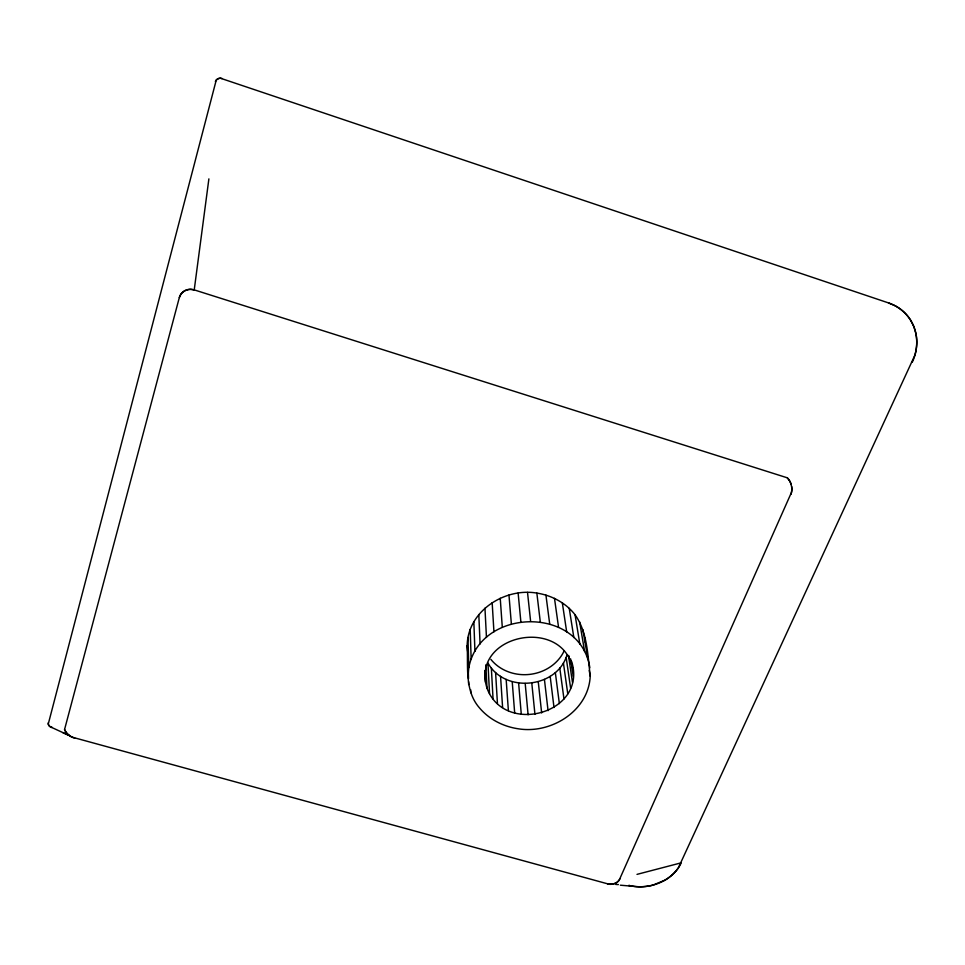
<?xml version="1.0" encoding="UTF-8"?>
<svg xmlns="http://www.w3.org/2000/svg" width="965" height="965" viewBox="0 0 965 965"><rect width="100%" height="100%" fill="white"/><g stroke="black" fill="none" stroke-linecap="round" stroke-linejoin="round"><path stroke-width="1.45" d="M637.009 874.374L681.242 862.819A41.953 34.969 -8.5 0 1 628.734 885.436L633.752 886.352A42.798 35.681 -8.5 0 0 653.064 885.074L664.909 880.176A42.798 35.681 -8.4 0 0 678.359 867.861L914.892 355.18A51 45.632 -36 0 0 915.869 333.468L913.855 326.628L910.671 320.308A50.988 45.62 -35.9 0 0 895.255 305.845L888.572 302.938L220.515 78.237A6.417 5.983 58.5 0 0 216.232 80.131L48.286 723.955A4.656 3.908 16.9 0 0 50.759 727.019L69.637 735.716M467.156 645.778C467.518 611.243 504.562 587.504 536.854 593.089C551.666 595.369 565.755 602.823 575.044 614.717C587.528 632.425 587.757 655.5 590.218 676.236C588.529 711.096 550.991 734.148 518.326 728.804C503.344 726.609 489.038 719.371 479.279 707.659C464.442 690.566 468.29 666.525 467.156 645.778L467.591 651.266M467.989 676.115L468.821 667.635L467.965 637.527M572.945 670.108C564.272 615.767 470.281 633.703 486.987 688.166C504.659 736.271 587.745 713.075 571.642 661.495M208.886 178.875L194.23 289.886A12.485 11.616 34.9 0 0 179.345 297.497L64.559 729.528L65.789 731.832A14.801 12.473 16.1 0 0 72.098 737.151L609.096 884.23A9.734 8.07 -7 0 0 613.523 883.94L616.225 882.818A9.734 8.07 -7 0 0 619.253 880.008L791.481 492.391A19.795 17.744 -24.6 0 0 791.602 486.457L790.516 482.693A19.795 17.744 -24.6 0 0 787.271 477.808L194.23 289.886L190.455 289.355A13.413 12.497 34.8 0 0 180.901 294.241L179.345 297.497M468.821 667.635C480.16 607.395 580.315 605.501 589.844 667.756M489.544 693.787L487.952 662.991C504.599 693.401 556.612 688.503 566.889 655.307M611.834 884.193L607.66 883.94A9.541 7.913 -7 0 0 619.892 878.85M615.682 884.423L618.36 884.579M620.374 885.195L629.65 885.991M50.759 727.019L52.122 727.465A4.27 3.583 16.9 0 1 48.31 722.737M62.894 732.664L68.455 735.161M787.271 477.808L788.562 479.316A19.988 17.925 -24.6 0 1 791.179 484.539M582.872 629.59L587.962 659.445M589.241 670.47L590.218 676.236M579.627 621.87L584.609 651.508M575.044 614.717L579.869 644.15M569.229 608.3L573.849 637.551M562.318 602.799L566.684 631.906M571.123 661.254L571.557 664.113M570.653 658.902L573.246 676.224M568.674 655.416L569.121 658.395M568.602 656.2L572.462 682.315M566.19 657.611L570.629 688.25M554.489 598.36L558.566 627.334M563.439 663.076L567.77 693.859M559.797 668.094L563.982 699.022M545.925 595.091L549.7 623.981M555.333 672.569L559.362 703.606M550.171 676.369L554.006 707.514M536.854 593.089L540.291 621.918M544.429 679.42L548.06 710.65M538.253 681.652L541.655 712.942M527.517 592.413L530.605 621.219M531.787 683.015L534.948 714.341M791.602 486.457L791.795 488.411A19.988 17.925 -24.6 0 1 790.974 494.357M518.133 593.065L520.871 621.894M525.189 683.461L528.108 714.812M518.615 683.003L521.293 714.329M508.965 595.031L511.366 623.921M512.21 681.628L514.671 712.93M500.232 598.264L502.295 627.25M506.155 679.384L508.386 710.626M500.558 676.32L502.596 707.478M492.162 602.679L493.935 631.798M495.588 672.496L497.445 703.557M491.354 668.021L493.055 698.962M484.961 608.167L486.457 637.431M485.841 664.813L486.987 688.166M484.9 670.627L485.455 682.243M584.694 637.684L584.887 641.809M478.809 614.56L480.075 644.017M473.851 621.713L474.937 651.375M470.208 629.433L471.149 659.312M470.739 689.842L470.824 692.774M467.977 659.831L468.507 678.745M468.58 681.652L468.664 684.571M563.97 651.254A42.183 37.671 -5.4 0 1 529.628 674.402A42.183 37.671 -5.4 0 1 490.871 659.372M888.572 302.938A49.999 44.728 -36 0 1 912.275 362.249M215.364 81.494A6.031 5.633 58.5 0 1 222.131 78.515M74.775 738.153A14.33 12.062 16.1 0 1 64.559 729.528"/></g></svg>
